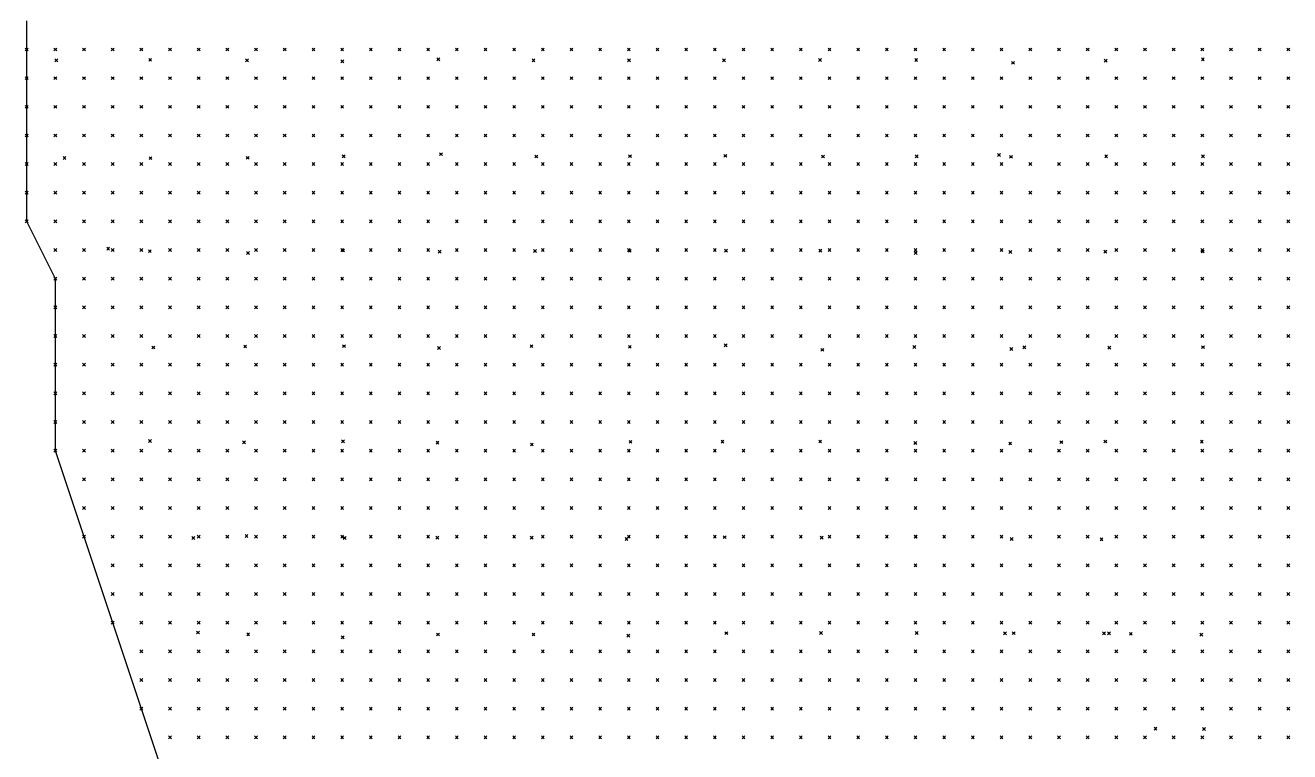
# Model space of a CAD drawing. Header units: metres. Extents: x 441556 to 446409, y 432338 to 461058.
# Drawn here: x 444179.4 to 444311.6, y 446327.9 to 446403.9 of the extents above; entities that cross this region are included whole.
import ezdxf

# ---------------------------------------------------------------- set-up
doc = ezdxf.new("R2010")
doc.units = ezdxf.units.M
doc.header["$MEASUREMENT"] = 0
doc.header["$PDMODE"] = 35
doc.header["$PDSIZE"] = 0.15
doc.layers.add('DTM-INT_YP', color=121, linetype='Continuous')
doc.layers.add('DTM-NOK-RevN_LIDAR_co_lidar', color=91, linetype='Continuous', lineweight=0)
doc.layers.add('DTM-NOK-RevN_RTK', color=32, linetype='Continuous', lineweight=0)

msp = doc.modelspace()

# ---------------------------------------------------------------- linework, layer by layer
at = {"layer": 'DTM-INT_YP'}
msp.add_polyline3d([(444194.52, 446323.39, 337.88), (444191.52, 446332.388, 337.896), (444188.521, 446341.386, 337.585), (444185.522, 446350.385, 337.403), (444182.522, 446359.383, 337.477), (444182.522, 446362.382, 337.441), (444182.522, 446365.381, 337.403), (444182.522, 446368.381, 337.423), (444182.522, 446371.38, 337.411), (444182.522, 446374.379, 337.378), (444182.522, 446377.379, 337.476), (444179.523, 446383.377, 337.724), (444179.523, 446386.377, 337.646), (444179.523, 446389.376, 337.732), (444179.523, 446392.375, 338.007), (444179.523, 446395.375, 338.45), (444179.523, 446398.374, 338.736), (444179.523, 446401.373, 339.142), (444179.523, 446404.373, 339.602)], dxfattribs=at)
at = {"layer": 'DTM-NOK-RevN_LIDAR_co_lidar'}
for p in [(444179.523, 446401.373, 339.142), (444182.522, 446401.373, 340.871), (444185.522, 446401.373, 341.87), (444188.521, 446401.373, 342.604), (444191.52, 446401.373, 343.171), (444194.52, 446401.373, 343.568), (444197.519, 446401.373, 343.882), (444200.518, 446401.373, 344.169), (444203.518, 446401.373, 344.48), (444206.517, 446401.373, 344.939), (444209.517, 446401.373, 345.577), (444212.516, 446401.373, 346.133), (444215.515, 446401.373, 346.525), (444218.515, 446401.373, 346.914), (444221.514, 446401.373, 347.175), (444224.513, 446401.373, 347.333), (444227.513, 446401.373, 347.486), (444230.512, 446401.373, 347.631), (444233.511, 446401.373, 347.899), (444236.511, 446401.373, 348.116), (444239.51, 446401.373, 348.473), (444242.509, 446401.373, 348.84), (444245.509, 446401.373, 348.963), (444248.508, 446401.373, 348.949), (444251.507, 446401.373, 349.05), (444254.507, 446401.373, 349.15), (444257.506, 446401.373, 349.216), (444260.505, 446401.373, 349.432), (444263.505, 446401.373, 349.9), (444266.504, 446401.373, 350.474), (444269.503, 446401.373, 350.901), (444272.503, 446401.373, 351.139), (444275.502, 446401.373, 351.301), (444278.501, 446401.373, 351.404), (444281.501, 446401.373, 351.424), (444284.5, 446401.373, 351.178), (444287.499, 446401.373, 351.275), (444290.499, 446401.373, 351.657), (444293.498, 446401.373, 352.034), (444296.497, 446401.373, 352.249), (444299.497, 446401.373, 352.635), (444302.496, 446401.373, 352.774), (444305.496, 446401.373, 352.865), (444308.495, 446401.373, 353.03), (444311.494, 446401.373, 353.414), (444179.523, 446398.374, 338.736), (444182.522, 446398.374, 340.682), (444185.522, 446398.374, 341.798), (444188.521, 446398.374, 342.564), (444191.52, 446398.374, 343.097), (444194.52, 446398.374, 343.441), (444197.519, 446398.374, 343.736), (444200.518, 446398.374, 344.028), (444203.518, 446398.374, 344.381), (444206.517, 446398.374, 344.88), (444209.517, 446398.374, 345.454), (444212.516, 446398.374, 345.905), (444215.515, 446398.374, 346.27), (444218.515, 446398.374, 346.588), (444221.514, 446398.374, 346.856), (444224.513, 446398.374, 346.947), (444227.513, 446398.374, 347.085), (444230.512, 446398.374, 347.298), (444233.511, 446398.374, 347.576), (444236.511, 446398.374, 347.842), (444239.51, 446398.374, 348.24), (444242.509, 446398.374, 348.503), (444245.509, 446398.374, 348.474), (444248.508, 446398.374, 348.402), (444251.507, 446398.374, 348.448), (444254.507, 446398.374, 348.484), (444257.506, 446398.374, 348.621), (444260.505, 446398.374, 349.088), (444263.505, 446398.374, 349.723), (444266.504, 446398.374, 350.201), (444269.503, 446398.374, 350.484), (444272.503, 446398.374, 350.659), (444275.502, 446398.374, 350.73), (444278.501, 446398.374, 350.77), (444281.501, 446398.374, 350.796), (444284.5, 446398.374, 350.694), (444287.499, 446398.374, 350.959), (444290.499, 446398.374, 351.376), (444293.498, 446398.374, 351.604), (444296.497, 446398.374, 351.732), (444299.497, 446398.374, 352.09), (444302.496, 446398.374, 352.337), (444305.496, 446398.374, 352.371), (444308.495, 446398.374, 352.53), (444311.494, 446398.374, 352.946), (444179.523, 446395.375, 338.45), (444182.522, 446395.375, 340.428), (444185.522, 446395.375, 341.692), (444188.521, 446395.375, 342.528), (444191.52, 446395.375, 343.05), (444194.52, 446395.375, 343.36), (444197.519, 446395.375, 343.613), (444200.518, 446395.375, 343.922), (444203.518, 446395.375, 344.347), (444206.517, 446395.375, 344.849), (444209.517, 446395.375, 345.312), (444212.516, 446395.375, 345.649), (444215.515, 446395.375, 345.979), (444218.515, 446395.375, 346.235), (444221.514, 446395.375, 346.523), (444224.513, 446395.375, 346.642), (444227.513, 446395.375, 346.815), (444230.512, 446395.375, 347.094), (444233.511, 446395.375, 347.344), (444236.511, 446395.375, 347.646), (444239.51, 446395.375, 347.954), (444242.509, 446395.375, 347.998), (444245.509, 446395.375, 347.886), (444248.508, 446395.375, 347.884), (444251.507, 446395.375, 347.927), (444254.507, 446395.375, 348.012), (444257.506, 446395.375, 348.348), (444260.505, 446395.375, 348.933), (444263.505, 446395.375, 349.472), (444266.504, 446395.375, 349.76), (444269.503, 446395.375, 349.954), (444272.503, 446395.375, 350.137), (444275.502, 446395.375, 350.175), (444278.501, 446395.375, 350.212), (444281.501, 446395.375, 350.252), (444284.5, 446395.375, 350.274), (444287.499, 446395.375, 350.62), (444290.499, 446395.375, 350.98), (444293.498, 446395.375, 351.15), (444296.497, 446395.375, 351.35), (444299.497, 446395.375, 351.862), (444302.496, 446395.375, 351.932), (444305.496, 446395.375, 351.916), (444308.495, 446395.375, 352.11), (444311.494, 446395.375, 352.507), (444179.523, 446392.375, 338.007), (444182.522, 446392.375, 339.959), (444185.522, 446392.375, 341.422), (444188.521, 446392.375, 342.374), (444191.52, 446392.375, 342.938), (444194.52, 446392.375, 343.222), (444197.519, 446392.375, 343.443), (444200.518, 446392.375, 343.787), (444203.518, 446392.375, 344.257), (444206.517, 446392.375, 344.723), (444209.517, 446392.375, 345.101), (444212.516, 446392.375, 345.377), (444215.515, 446392.375, 345.641), (444218.515, 446392.375, 345.895), (444221.514, 446392.375, 346.137), (444224.513, 446392.375, 346.34), (444227.513, 446392.375, 346.549), (444230.512, 446392.375, 346.898), (444233.511, 446392.375, 347.178), (444236.511, 446392.375, 347.464), (444239.51, 446392.375, 347.558), (444242.509, 446392.375, 347.46), (444245.509, 446392.375, 347.363), (444248.508, 446392.375, 347.433), (444251.507, 446392.375, 347.527), (444254.507, 446392.375, 347.707), (444257.506, 446392.375, 348.152), (444260.505, 446392.375, 348.665), (444263.505, 446392.375, 349.077), (444266.504, 446392.375, 349.337), (444269.503, 446392.375, 349.516), (444272.503, 446392.375, 349.678), (444275.502, 446392.375, 349.721), (444278.501, 446392.375, 349.764), (444281.501, 446392.375, 349.874), (444284.5, 446392.375, 349.963), (444287.499, 446392.375, 350.298), (444290.499, 446392.375, 350.571), (444293.498, 446392.375, 350.681), (444296.497, 446392.375, 350.917), (444299.497, 446392.375, 351.394), (444302.496, 446392.375, 351.435), (444305.496, 446392.375, 351.57), (444308.495, 446392.375, 351.859), (444311.494, 446392.375, 352.156), (444179.523, 446389.376, 337.732), (444182.522, 446389.376, 339.375), (444185.522, 446389.376, 340.952), (444188.521, 446389.376, 342.116), (444191.52, 446389.376, 342.733), (444194.52, 446389.376, 342.995), (444197.519, 446389.376, 343.24), (444200.518, 446389.376, 343.597), (444203.518, 446389.376, 344.014), (444206.517, 446389.376, 344.396), (444209.517, 446389.376, 344.722), (444212.516, 446389.376, 345.026), (444215.515, 446389.376, 345.268), (444218.515, 446389.376, 345.545), (444221.514, 446389.376, 345.77), (444224.513, 446389.376, 345.935), (444227.513, 446389.376, 346.191), (444230.512, 446389.376, 346.657), (444233.511, 446389.376, 346.986), (444236.511, 446389.376, 347.122), (444239.51, 446389.376, 347.095), (444242.509, 446389.376, 346.975), (444245.509, 446389.376, 346.954), (444248.508, 446389.376, 347.05), (444251.507, 446389.376, 347.217), (444254.507, 446389.376, 347.495), (444257.506, 446389.376, 347.907), (444260.505, 446389.376, 348.29), (444263.505, 446389.376, 348.661), (444266.504, 446389.376, 348.978), (444269.503, 446389.376, 349.133), (444272.503, 446389.376, 349.213), (444275.502, 446389.376, 349.297), (444278.501, 446389.376, 349.418), (444281.501, 446389.376, 349.579), (444284.5, 446389.376, 349.739), (444287.499, 446389.376, 350.033), (444290.499, 446389.376, 350.206), (444293.498, 446389.376, 350.274), (444296.497, 446389.376, 350.406), (444299.497, 446389.376, 350.613), (444302.496, 446389.376, 350.832), (444305.496, 446389.376, 351.248), (444308.495, 446389.376, 351.58), (444311.494, 446389.376, 351.792), (444179.523, 446386.377, 337.646), (444182.522, 446386.377, 338.832), (444185.522, 446386.377, 340.414), (444188.521, 446386.377, 341.713), (444191.52, 446386.377, 342.444), (444194.52, 446386.377, 342.806), (444197.519, 446386.377, 343.074), (444200.518, 446386.377, 343.373), (444203.518, 446386.377, 343.72), (444206.517, 446386.377, 344.038), (444209.517, 446386.377, 344.325), (444212.516, 446386.377, 344.672), (444215.515, 446386.377, 344.923), (444218.515, 446386.377, 345.174), (444221.514, 446386.377, 345.402), (444224.513, 446386.377, 345.554), (444227.513, 446386.377, 345.895), (444230.512, 446386.377, 346.398), (444233.511, 446386.377, 346.675), (444236.511, 446386.377, 346.667), (444239.51, 446386.377, 346.648), (444242.509, 446386.377, 346.593), (444245.509, 446386.377, 346.639), (444248.508, 446386.377, 346.712), (444251.507, 446386.377, 346.903), (444254.507, 446386.377, 347.246), (444257.506, 446386.377, 347.57), (444260.505, 446386.377, 347.849), (444263.505, 446386.377, 348.199), (444266.504, 446386.377, 348.502), (444269.503, 446386.377, 348.639), (444272.503, 446386.377, 348.737), (444275.502, 446386.377, 348.87), (444278.501, 446386.377, 349.048), (444281.501, 446386.377, 349.276), (444284.5, 446386.377, 349.506), (444287.499, 446386.377, 349.76), (444290.499, 446386.377, 349.877), (444293.498, 446386.377, 349.804), (444296.497, 446386.377, 349.944), (444299.497, 446386.377, 350.148), (444302.496, 446386.377, 350.345), (444305.496, 446386.377, 350.847), (444308.495, 446386.377, 351.271), (444311.494, 446386.377, 351.423), (444179.523, 446383.377, 337.724), (444182.522, 446383.377, 338.357), (444185.522, 446383.377, 339.795), (444188.521, 446383.377, 341.104), (444191.52, 446383.377, 342.06), (444194.52, 446383.377, 342.634), (444197.519, 446383.377, 342.933), (444200.518, 446383.377, 343.186), (444203.518, 446383.377, 343.481), (444206.517, 446383.377, 343.789), (444209.517, 446383.377, 344.08), (444212.516, 446383.377, 344.362), (444215.515, 446383.377, 344.592), (444218.515, 446383.377, 344.842), (444221.514, 446383.377, 345.09), (444224.513, 446383.377, 345.339), (444227.513, 446383.377, 345.733), (444230.512, 446383.377, 346.129), (444233.511, 446383.377, 346.278), (444236.511, 446383.377, 346.269), (444239.51, 446383.377, 346.242), (444242.509, 446383.377, 346.285), (444245.509, 446383.377, 346.335), (444248.508, 446383.377, 346.382), (444251.507, 446383.377, 346.575), (444254.507, 446383.377, 346.865), (444257.506, 446383.377, 347.112), (444260.505, 446383.377, 347.417), (444263.505, 446383.377, 347.758), (444266.504, 446383.377, 347.982), (444269.503, 446383.377, 348.146), (444272.503, 446383.377, 348.338), (444275.502, 446383.377, 348.479), (444278.501, 446383.377, 348.627), (444281.501, 446383.377, 348.897), (444284.5, 446383.377, 349.192), (444287.499, 446383.377, 349.42), (444290.499, 446383.377, 349.459), (444293.498, 446383.377, 349.338), (444296.497, 446383.377, 349.504), (444299.497, 446383.377, 349.742), (444302.496, 446383.377, 349.947), (444305.496, 446383.377, 350.481), (444308.495, 446383.377, 351.14), (444311.494, 446383.377, 351.194), (444182.522, 446380.378, 338.025), (444185.522, 446380.378, 339.191), (444188.521, 446380.378, 340.577), (444191.52, 446380.378, 341.601), (444194.52, 446380.378, 342.319), (444197.519, 446380.378, 342.78), (444200.518, 446380.378, 343.07), (444203.518, 446380.378, 343.353), (444206.517, 446380.378, 343.646), (444209.517, 446380.378, 343.901), (444212.516, 446380.378, 344.101), (444215.515, 446380.378, 344.352), (444218.515, 446380.378, 344.597), (444221.514, 446380.378, 344.891), (444224.513, 446380.378, 345.171), (444227.513, 446380.378, 345.499), (444230.512, 446380.378, 345.715), (444233.511, 446380.378, 345.833), (444236.511, 446380.378, 345.91), (444239.51, 446380.378, 345.889), (444242.509, 446380.378, 345.989), (444245.509, 446380.378, 346.039), (444248.508, 446380.378, 346.098), (444251.507, 446380.378, 346.249), (444254.507, 446380.378, 346.419), (444257.506, 446380.378, 346.656), (444260.505, 446380.378, 347.049), (444263.505, 446380.378, 347.416), (444266.504, 446380.378, 347.622), (444269.503, 446380.378, 347.782), (444272.503, 446380.378, 347.942), (444275.502, 446380.378, 348.07), (444278.501, 446380.378, 348.282), (444281.501, 446380.378, 348.6), (444284.5, 446380.378, 348.885), (444287.499, 446380.378, 349.042), (444290.499, 446380.378, 349.026), (444293.498, 446380.378, 348.944), (444296.497, 446380.378, 349.158), (444299.497, 446380.378, 349.312), (444302.496, 446380.378, 349.514), (444305.496, 446380.378, 350.192), (444308.495, 446380.378, 351.065), (444311.494, 446380.378, 351.233), (444182.522, 446377.379, 337.476), (444185.522, 446377.379, 338.441), (444188.521, 446377.379, 340.026), (444191.52, 446377.379, 341.102), (444194.52, 446377.379, 341.931), (444197.519, 446377.379, 342.57), (444200.518, 446377.379, 342.921), (444203.518, 446377.379, 343.199), (444206.517, 446377.379, 343.447), (444209.517, 446377.379, 343.695), (444212.516, 446377.379, 343.924), (444215.515, 446377.379, 344.199), (444218.515, 446377.379, 344.493), (444221.514, 446377.379, 344.743), (444224.513, 446377.379, 344.927), (444227.513, 446377.379, 345.224), (444230.512, 446377.379, 345.248), (444233.511, 446377.379, 345.337), (444236.511, 446377.379, 345.483), (444239.51, 446377.379, 345.574), (444242.509, 446377.379, 345.723), (444245.509, 446377.379, 345.813), (444248.508, 446377.379, 345.82), (444251.507, 446377.379, 345.894), (444254.507, 446377.379, 346.003), (444257.506, 446377.379, 346.273), (444260.505, 446377.379, 346.679), (444263.505, 446377.379, 347.028), (444266.504, 446377.379, 347.239), (444269.503, 446377.379, 347.405), (444272.503, 446377.379, 347.579), (444275.502, 446377.379, 347.739), (444278.501, 446377.379, 347.948), (444281.501, 446377.379, 348.226), (444284.5, 446377.379, 348.583), (444287.499, 446377.379, 348.617), (444290.499, 446377.379, 348.463), (444293.498, 446377.379, 348.423), (444296.497, 446377.379, 348.743), (444299.497, 446377.379, 348.9), (444302.496, 446377.379, 349.19), (444305.496, 446377.379, 349.662), (444308.495, 446377.379, 350.409), (444311.494, 446377.379, 351.047), (444182.522, 446374.379, 337.378), (444185.522, 446374.379, 337.869), (444188.521, 446374.379, 339.415), (444191.52, 446374.379, 340.769), (444194.52, 446374.379, 341.649), (444197.519, 446374.379, 342.355), (444200.518, 446374.379, 342.807), (444203.518, 446374.379, 343.048), (444206.517, 446374.379, 343.232), (444209.517, 446374.379, 343.404), (444212.516, 446374.379, 343.659), (444215.515, 446374.379, 344.057), (444218.515, 446374.379, 344.383), (444221.514, 446374.379, 344.511), (444224.513, 446374.379, 344.638), (444227.513, 446374.379, 344.854), (444230.512, 446374.379, 344.755), (444233.511, 446374.379, 344.853), (444236.511, 446374.379, 345.003), (444239.51, 446374.379, 345.267), (444242.509, 446374.379, 345.437), (444245.509, 446374.379, 345.559), (444248.508, 446374.379, 345.575), (444251.507, 446374.379, 345.564), (444254.507, 446374.379, 345.689), (444257.506, 446374.379, 346.007), (444260.505, 446374.379, 346.363), (444263.505, 446374.379, 346.672), (444266.504, 446374.379, 346.927), (444269.503, 446374.379, 347.126), (444272.503, 446374.379, 347.294), (444275.502, 446374.379, 347.444), (444278.501, 446374.379, 347.542), (444281.501, 446374.379, 347.618), (444284.5, 446374.379, 347.959), (444287.499, 446374.379, 348.116), (444290.499, 446374.379, 347.939), (444293.498, 446374.379, 347.837), (444296.497, 446374.379, 348.207), (444299.497, 446374.379, 348.58), (444302.496, 446374.379, 348.871), (444305.496, 446374.379, 349.133), (444308.495, 446374.379, 349.636), (444311.494, 446374.379, 350.585), (444182.522, 446371.38, 337.411), (444185.522, 446371.38, 337.901), (444188.521, 446371.38, 339.218), (444191.52, 446371.38, 340.438), (444194.52, 446371.38, 341.377), (444197.519, 446371.38, 342.128), (444200.518, 446371.38, 342.537), (444203.518, 446371.38, 342.761), (444206.517, 446371.38, 342.966), (444209.517, 446371.38, 343.137), (444212.516, 446371.38, 343.446), (444215.515, 446371.38, 343.85), (444218.515, 446371.38, 344.09), (444221.514, 446371.38, 344.188), (444224.513, 446371.38, 344.384), (444227.513, 446371.38, 344.409), (444230.512, 446371.38, 344.288), (444233.511, 446371.38, 344.464), (444236.511, 446371.38, 344.703), (444239.51, 446371.38, 344.919), (444242.509, 446371.38, 345.092), (444245.509, 446371.38, 345.239), (444248.508, 446371.38, 345.328), (444251.507, 446371.38, 345.402), (444254.507, 446371.38, 345.534), (444257.506, 446371.38, 345.78), (444260.505, 446371.38, 346.08), (444263.505, 446371.38, 346.405), (444266.504, 446371.38, 346.667), (444269.503, 446371.38, 346.806), (444272.503, 446371.38, 346.935), (444275.502, 446371.38, 347.086), (444278.501, 446371.38, 347.181), (444281.501, 446371.38, 347.309), (444284.5, 446371.38, 347.532), (444287.499, 446371.38, 347.681), (444290.499, 446371.38, 347.594), (444293.498, 446371.38, 347.551), (444296.497, 446371.38, 347.707), (444299.497, 446371.38, 347.977), (444302.496, 446371.38, 348.409), (444305.496, 446371.38, 348.672), (444308.495, 446371.38, 349.161), (444311.494, 446371.38, 350.126), (444182.522, 446368.381, 337.423), (444185.522, 446368.381, 338.117), (444188.521, 446368.381, 339.1), (444191.52, 446368.381, 340.163), (444194.52, 446368.381, 341.056), (444197.519, 446368.381, 341.775), (444200.518, 446368.381, 342.208), (444203.518, 446368.381, 342.347), (444206.517, 446368.381, 342.537), (444209.517, 446368.381, 342.876), (444212.516, 446368.381, 343.231), (444215.515, 446368.381, 343.546), (444218.515, 446368.381, 343.715), (444221.514, 446368.381, 343.918), (444224.513, 446368.381, 343.985), (444227.513, 446368.381, 343.904), (444230.512, 446368.381, 343.944), (444233.511, 446368.381, 344.249), (444236.511, 446368.381, 344.475), (444239.51, 446368.381, 344.616), (444242.509, 446368.381, 344.775), (444245.509, 446368.381, 344.921), (444248.508, 446368.381, 345.069), (444251.507, 446368.381, 345.213), (444254.507, 446368.381, 345.364), (444257.506, 446368.381, 345.576), (444260.505, 446368.381, 345.884), (444263.505, 446368.381, 346.168), (444266.504, 446368.381, 346.336), (444269.503, 446368.381, 346.474), (444272.503, 446368.381, 346.609), (444275.502, 446368.381, 346.711), (444278.501, 446368.381, 346.874), (444281.501, 446368.381, 347.064), (444284.5, 446368.381, 347.21), (444287.499, 446368.381, 347.243), (444290.499, 446368.381, 347.288), (444293.498, 446368.381, 347.363), (444296.497, 446368.381, 347.375), (444299.497, 446368.381, 347.578), (444302.496, 446368.381, 347.744), (444305.496, 446368.381, 348.012), (444308.495, 446368.381, 348.331), (444311.494, 446368.381, 349.032), (444182.522, 446365.381, 337.403), (444185.522, 446365.381, 338.372), (444188.521, 446365.381, 339.163), (444191.52, 446365.381, 339.959), (444194.52, 446365.381, 340.796), (444197.519, 446365.381, 341.412), (444200.518, 446365.381, 341.817), (444203.518, 446365.381, 342.033), (444206.517, 446365.381, 342.215), (444209.517, 446365.381, 342.573), (444212.516, 446365.381, 342.92), (444215.515, 446365.381, 343.153), (444218.515, 446365.381, 343.348), (444221.514, 446365.381, 343.406), (444224.513, 446365.381, 343.504), (444227.513, 446365.381, 343.614), (444230.512, 446365.381, 343.745), (444233.511, 446365.381, 343.911), (444236.511, 446365.381, 344.175), (444239.51, 446365.381, 344.366), (444242.509, 446365.381, 344.593), (444245.509, 446365.381, 344.736), (444248.508, 446365.381, 344.819), (444251.507, 446365.381, 344.889), (444254.507, 446365.381, 345.04), (444257.506, 446365.381, 345.284), (444260.505, 446365.381, 345.57), (444263.505, 446365.381, 345.843), (444266.504, 446365.381, 346.038), (444269.503, 446365.381, 346.156), (444272.503, 446365.381, 346.259), (444275.502, 446365.381, 346.35), (444278.501, 446365.381, 346.468), (444281.501, 446365.381, 346.713), (444284.5, 446365.381, 346.952), (444287.499, 446365.381, 347.133), (444290.499, 446365.381, 347.156), (444293.498, 446365.381, 347.224), (444296.497, 446365.381, 347.316), (444299.497, 446365.381, 347.41), (444302.496, 446365.381, 347.565), (444305.496, 446365.381, 347.783), (444308.495, 446365.381, 348.057), (444311.494, 446365.381, 348.478), (444182.522, 446362.382, 337.441), (444185.522, 446362.382, 338.355), (444188.521, 446362.382, 339.222), (444191.52, 446362.382, 339.991), (444194.52, 446362.382, 340.755), (444197.519, 446362.382, 341.309), (444200.518, 446362.382, 341.672), (444203.518, 446362.382, 341.877), (444206.517, 446362.382, 341.914), (444209.517, 446362.382, 342.106), (444212.516, 446362.382, 342.558), (444215.515, 446362.382, 342.821), (444218.515, 446362.382, 343.007), (444221.514, 446362.382, 343.109), (444224.513, 446362.382, 343.245), (444227.513, 446362.382, 343.448), (444230.512, 446362.382, 343.541), (444233.511, 446362.382, 343.69), (444236.511, 446362.382, 343.916), (444239.51, 446362.382, 344.107), (444242.509, 446362.382, 344.332), (444245.509, 446362.382, 344.444), (444248.508, 446362.382, 344.485), (444251.507, 446362.382, 344.561), (444254.507, 446362.382, 344.789), (444257.506, 446362.382, 345.087), (444260.505, 446362.382, 345.346), (444263.505, 446362.382, 345.593), (444266.504, 446362.382, 345.792), (444269.503, 446362.382, 345.873), (444272.503, 446362.382, 345.915), (444275.502, 446362.382, 346.006), (444278.501, 446362.382, 346.121), (444281.501, 446362.382, 346.255), (444284.5, 446362.382, 346.546), (444287.499, 446362.382, 346.93), (444290.499, 446362.382, 347.104), (444293.498, 446362.382, 347.176), (444296.497, 446362.382, 347.309), (444299.497, 446362.382, 347.445), (444302.496, 446362.382, 347.58), (444305.496, 446362.382, 347.75), (444308.495, 446362.382, 347.984), (444311.494, 446362.382, 348.296), (444182.522, 446359.383, 337.477), (444185.522, 446359.383, 338.225), (444188.521, 446359.383, 338.888), (444191.52, 446359.383, 339.534), (444194.52, 446359.383, 340.543), (444197.519, 446359.383, 341.372), (444200.518, 446359.383, 341.764), (444203.518, 446359.383, 341.956), (444206.517, 446359.383, 341.966), (444209.517, 446359.383, 341.998), (444212.516, 446359.383, 342.233), (444215.515, 446359.383, 342.551), (444218.515, 446359.383, 342.775), (444221.514, 446359.383, 342.853), (444224.513, 446359.383, 343.001), (444227.513, 446359.383, 343.221), (444230.512, 446359.383, 343.386), (444233.511, 446359.383, 343.529), (444236.511, 446359.383, 343.632), (444239.51, 446359.383, 343.836), (444242.509, 446359.383, 344.025), (444245.509, 446359.383, 344.122), (444248.508, 446359.383, 344.186), (444251.507, 446359.383, 344.336), (444254.507, 446359.383, 344.566), (444257.506, 446359.383, 344.846), (444260.505, 446359.383, 345.131), (444263.505, 446359.383, 345.374), (444266.504, 446359.383, 345.526), (444269.503, 446359.383, 345.587), (444272.503, 446359.383, 345.617), (444275.502, 446359.383, 345.672), (444278.501, 446359.383, 345.75), (444281.501, 446359.383, 345.836), (444284.5, 446359.383, 346.046), (444287.499, 446359.383, 346.544), (444290.499, 446359.383, 346.993), (444293.498, 446359.383, 347.06), (444296.497, 446359.383, 347.211), (444299.497, 446359.383, 347.395), (444302.496, 446359.383, 347.592), (444305.496, 446359.383, 347.802), (444308.495, 446359.383, 347.999), (444311.494, 446359.383, 348.232), (444185.522, 446356.383, 337.813), (444188.521, 446356.383, 338.302), (444191.52, 446356.383, 339.134), (444194.52, 446356.383, 340.491), (444197.519, 446356.383, 341.446), (444200.518, 446356.383, 341.79), (444203.518, 446356.383, 342.006), (444206.517, 446356.383, 342.091), (444209.517, 446356.383, 342.083), (444212.516, 446356.383, 342.094), (444215.515, 446356.383, 342.212), (444218.515, 446356.383, 342.392), (444221.514, 446356.383, 342.499), (444224.513, 446356.383, 342.715), (444227.513, 446356.383, 342.991), (444230.512, 446356.383, 343.186), (444233.511, 446356.383, 343.298), (444236.511, 446356.383, 343.41), (444239.51, 446356.383, 343.606), (444242.509, 446356.383, 343.79), (444245.509, 446356.383, 343.914), (444248.508, 446356.383, 343.992), (444251.507, 446356.383, 344.159), (444254.507, 446356.383, 344.389), (444257.506, 446356.383, 344.667), (444260.505, 446356.383, 344.926), (444263.505, 446356.383, 345.086), (444266.504, 446356.383, 345.172), (444269.503, 446356.383, 345.188), (444272.503, 446356.383, 345.216), (444275.502, 446356.383, 345.397), (444278.501, 446356.383, 345.558), (444281.501, 446356.383, 345.638), (444284.5, 446356.383, 345.767), (444287.499, 446356.383, 346.054), (444290.499, 446356.383, 346.756), (444293.498, 446356.383, 347.002), (444296.497, 446356.383, 347.143), (444299.497, 446356.383, 347.337), (444302.496, 446356.383, 347.554), (444305.496, 446356.383, 347.775), (444308.495, 446356.383, 347.991), (444311.494, 446356.383, 348.227), (444185.522, 446353.384, 337.54), (444188.521, 446353.384, 337.959), (444191.52, 446353.384, 338.799), (444194.52, 446353.384, 340.392), (444197.519, 446353.384, 341.5), (444200.518, 446353.384, 341.823), (444203.518, 446353.384, 342.08), (444206.517, 446353.384, 342.224), (444209.517, 446353.384, 342.257), (444212.516, 446353.384, 342.213), (444215.515, 446353.384, 342.212), (444218.515, 446353.384, 342.249), (444221.514, 446353.384, 342.259), (444224.513, 446353.384, 342.387), (444227.513, 446353.384, 342.681), (444230.512, 446353.384, 342.973), (444233.511, 446353.384, 343.107), (444236.511, 446353.384, 343.219), (444239.51, 446353.384, 343.385), (444242.509, 446353.384, 343.619), (444245.509, 446353.384, 343.731), (444248.508, 446353.384, 343.856), (444251.507, 446353.384, 344.023), (444254.507, 446353.384, 344.206), (444257.506, 446353.384, 344.45), (444260.505, 446353.384, 344.663), (444263.505, 446353.384, 344.754), (444266.504, 446353.384, 344.793), (444269.503, 446353.384, 344.818), (444272.503, 446353.384, 344.911), (444275.502, 446353.384, 345.142), (444278.501, 446353.384, 345.309), (444281.501, 446353.384, 345.445), (444284.5, 446353.384, 345.576), (444287.499, 446353.384, 345.758), (444290.499, 446353.384, 346.387), (444293.498, 446353.384, 346.89), (444296.497, 446353.384, 347.041), (444299.497, 446353.384, 347.257), (444302.496, 446353.384, 347.481), (444305.496, 446353.384, 347.726), (444308.495, 446353.384, 347.959), (444311.494, 446353.384, 348.24), (444185.522, 446350.385, 337.403), (444188.521, 446350.385, 337.566), (444191.52, 446350.385, 338.422), (444194.52, 446350.385, 339.882), (444197.519, 446350.385, 341.154), (444200.518, 446350.385, 341.834), (444203.518, 446350.385, 342.152), (444206.517, 446350.385, 342.311), (444209.517, 446350.385, 342.353), (444212.516, 446350.385, 342.345), (444215.515, 446350.385, 342.331), (444218.515, 446350.385, 342.337), (444221.514, 446350.385, 342.273), (444224.513, 446350.385, 342.277), (444227.513, 446350.385, 342.45), (444230.512, 446350.385, 342.697), (444233.511, 446350.385, 342.919), (444236.511, 446350.385, 343.092), (444239.51, 446350.385, 343.293), (444242.509, 446350.385, 343.473), (444245.509, 446350.385, 343.547), (444248.508, 446350.385, 343.653), (444251.507, 446350.385, 343.807), (444254.507, 446350.385, 343.993), (444257.506, 446350.385, 344.203), (444260.505, 446350.385, 344.374), (444263.505, 446350.385, 344.475), (444266.504, 446350.385, 344.57), (444269.503, 446350.385, 344.651), (444272.503, 446350.385, 344.74), (444275.502, 446350.385, 344.928), (444278.501, 446350.385, 345.093), (444281.501, 446350.385, 345.245), (444284.5, 446350.385, 345.403), (444287.499, 446350.385, 345.559), (444290.499, 446350.385, 345.965), (444293.498, 446350.385, 346.751), (444296.497, 446350.385, 346.964), (444299.497, 446350.385, 347.176), (444302.496, 446350.385, 347.44), (444305.496, 446350.385, 347.734), (444308.495, 446350.385, 348.013), (444311.494, 446350.385, 348.289), (444188.521, 446347.385, 337.359), (444191.52, 446347.385, 338.172), (444194.52, 446347.385, 339.634), (444197.519, 446347.385, 341.022), (444200.518, 446347.385, 341.839), (444203.518, 446347.385, 342.172), (444206.517, 446347.385, 342.377), (444209.517, 446347.385, 342.449), (444212.516, 446347.385, 342.445), (444215.515, 446347.385, 342.448), (444218.515, 446347.385, 342.429), (444221.514, 446347.385, 342.405), (444224.513, 446347.385, 342.361), (444227.513, 446347.385, 342.33), (444230.512, 446347.385, 342.461), (444233.511, 446347.385, 342.694), (444236.511, 446347.385, 342.976), (444239.51, 446347.385, 343.197), (444242.509, 446347.385, 343.298), (444245.509, 446347.385, 343.361), (444248.508, 446347.385, 343.459), (444251.507, 446347.385, 343.608), (444254.507, 446347.385, 343.803), (444257.506, 446347.385, 344.003), (444260.505, 446347.385, 344.133), (444263.505, 446347.385, 344.239), (444266.504, 446347.385, 344.38), (444269.503, 446347.385, 344.514), (444272.503, 446347.385, 344.634), (444275.502, 446347.385, 344.785), (444278.501, 446347.385, 344.941), (444281.501, 446347.385, 345.096), (444284.5, 446347.385, 345.255), (444287.499, 446347.385, 345.407), (444290.499, 446347.385, 345.652), (444293.498, 446347.385, 346.489), (444296.497, 446347.385, 346.95), (444299.497, 446347.385, 347.126), (444302.496, 446347.385, 347.422), (444305.496, 446347.385, 347.73), (444308.495, 446347.385, 348.033), (444311.494, 446347.385, 348.325), (444188.521, 446344.386, 337.431), (444191.52, 446344.386, 338.176), (444194.52, 446344.386, 339.409), (444197.519, 446344.386, 340.771), (444200.518, 446344.386, 341.761), (444203.518, 446344.386, 342.173), (444206.517, 446344.386, 342.408), (444209.517, 446344.386, 342.53), (444212.516, 446344.386, 342.536), (444215.515, 446344.386, 342.542), (444218.515, 446344.386, 342.517), (444221.514, 446344.386, 342.521), (444224.513, 446344.386, 342.469), (444227.513, 446344.386, 342.417), (444230.512, 446344.386, 342.392), (444233.511, 446344.386, 342.497), (444236.511, 446344.386, 342.812), (444239.51, 446344.386, 343.027), (444242.509, 446344.386, 343.146), (444245.509, 446344.386, 343.24), (444248.508, 446344.386, 343.319), (444251.507, 446344.386, 343.438), (444254.507, 446344.386, 343.61), (444257.506, 446344.386, 343.804), (444260.505, 446344.386, 343.961), (444263.505, 446344.386, 344.108), (444266.504, 446344.386, 344.257), (444269.503, 446344.386, 344.399), (444272.503, 446344.386, 344.538), (444275.502, 446344.386, 344.67), (444278.501, 446344.386, 344.823), (444281.501, 446344.386, 344.951), (444284.5, 446344.386, 345.107), (444287.499, 446344.386, 345.296), (444290.499, 446344.386, 345.497), (444293.498, 446344.386, 346.124), (444296.497, 446344.386, 346.865), (444299.497, 446344.386, 347.076), (444302.496, 446344.386, 347.355), (444305.496, 446344.386, 347.676), (444308.495, 446344.386, 348.016), (444311.494, 446344.386, 348.332), (444188.521, 446341.386, 337.585), (444191.52, 446341.386, 338.148), (444194.52, 446341.386, 339.25), (444197.519, 446341.386, 340.657), (444200.518, 446341.386, 341.754), (444203.518, 446341.386, 342.232), (444206.517, 446341.386, 342.451), (444209.517, 446341.386, 342.574), (444212.516, 446341.386, 342.598), (444215.515, 446341.386, 342.593), (444218.515, 446341.386, 342.565), (444221.514, 446341.386, 342.559), (444224.513, 446341.386, 342.529), (444227.513, 446341.386, 342.497), (444230.512, 446341.386, 342.466), (444233.511, 446341.386, 342.461), (444236.511, 446341.386, 342.567), (444239.51, 446341.386, 342.855), (444242.509, 446341.386, 343.027), (444245.509, 446341.386, 343.163), (444248.508, 446341.386, 343.255), (444251.507, 446341.386, 343.342), (444254.507, 446341.386, 343.509), (444257.506, 446341.386, 343.697), (444260.505, 446341.386, 343.869), (444263.505, 446341.386, 344.027), (444266.504, 446341.386, 344.162), (444269.503, 446341.386, 344.291), (444272.503, 446341.386, 344.434), (444275.502, 446341.386, 344.574), (444278.501, 446341.386, 344.713), (444281.501, 446341.386, 344.84), (444284.5, 446341.386, 344.991), (444287.499, 446341.386, 345.211), (444290.499, 446341.386, 345.413), (444293.498, 446341.386, 345.785), (444296.497, 446341.386, 346.767), (444299.497, 446341.386, 347.041), (444302.496, 446341.386, 347.29), (444305.496, 446341.386, 347.625), (444308.495, 446341.386, 347.98), (444311.494, 446341.386, 348.297), (444191.52, 446338.387, 337.882), (444194.52, 446338.387, 338.829), (444197.519, 446338.387, 340.381), (444200.518, 446338.387, 341.698), (444203.518, 446338.387, 342.293), (444206.517, 446338.387, 342.493), (444209.517, 446338.387, 342.602), (444212.516, 446338.387, 342.627), (444215.515, 446338.387, 342.603), (444218.515, 446338.387, 342.596), (444221.514, 446338.387, 342.595), (444224.513, 446338.387, 342.578), (444227.513, 446338.387, 342.546), (444230.512, 446338.387, 342.54), (444233.511, 446338.387, 342.51), (444236.511, 446338.387, 342.458), (444239.51, 446338.387, 342.657), (444242.509, 446338.387, 342.937), (444245.509, 446338.387, 343.118), (444248.508, 446338.387, 343.252), (444251.507, 446338.387, 343.365), (444254.507, 446338.387, 343.494), (444257.506, 446338.387, 343.621), (444260.505, 446338.387, 343.756), (444263.505, 446338.387, 343.912), (444266.504, 446338.387, 344.053), (444269.503, 446338.387, 344.184), (444272.503, 446338.387, 344.328), (444275.502, 446338.387, 344.467), (444278.501, 446338.387, 344.612), (444281.501, 446338.387, 344.76), (444284.5, 446338.387, 344.927), (444287.499, 446338.387, 345.156), (444290.499, 446338.387, 345.361), (444293.498, 446338.387, 345.545), (444296.497, 446338.387, 346.584), (444299.497, 446338.387, 347.005), (444302.496, 446338.387, 347.249), (444305.496, 446338.387, 347.582), (444308.495, 446338.387, 347.914), (444311.494, 446338.387, 348.203), (444191.52, 446335.388, 337.77), (444194.52, 446335.388, 338.509), (444197.519, 446335.388, 340.086), (444200.518, 446335.388, 341.527), (444203.518, 446335.388, 342.218), (444206.517, 446335.388, 342.502), (444209.517, 446335.388, 342.62), (444212.516, 446335.388, 342.629), (444215.515, 446335.388, 342.613), (444218.515, 446335.388, 342.621), (444221.514, 446335.388, 342.614), (444224.513, 446335.388, 342.604), (444227.513, 446335.388, 342.573), (444230.512, 446335.388, 342.579), (444233.511, 446335.388, 342.58), (444236.511, 446335.388, 342.526), (444239.51, 446335.388, 342.613), (444242.509, 446335.388, 342.92), (444245.509, 446335.388, 343.119), (444248.508, 446335.388, 343.244), (444251.507, 446335.388, 343.372), (444254.507, 446335.388, 343.46), (444257.506, 446335.388, 343.553), (444260.505, 446335.388, 343.664), (444263.505, 446335.388, 343.805), (444266.504, 446335.388, 343.964), (444269.503, 446335.388, 344.108), (444272.503, 446335.388, 344.242), (444275.502, 446335.388, 344.386), (444278.501, 446335.388, 344.541), (444281.501, 446335.388, 344.707), (444284.5, 446335.388, 344.892), (444287.499, 446335.388, 345.108), (444290.499, 446335.388, 345.304), (444293.498, 446335.388, 345.443), (444296.497, 446335.388, 346.298), (444299.497, 446335.388, 346.914), (444302.496, 446335.388, 347.191), (444305.496, 446335.388, 347.515), (444308.495, 446335.388, 347.865), (444311.494, 446335.388, 348.144), (444191.52, 446332.388, 337.896), (444194.52, 446332.388, 338.469), (444197.519, 446332.388, 339.817), (444200.518, 446332.388, 341.28), (444203.518, 446332.388, 342.117), (444206.517, 446332.388, 342.489), (444209.517, 446332.388, 342.609), (444212.516, 446332.388, 342.629), (444215.515, 446332.388, 342.627), (444218.515, 446332.388, 342.607), (444221.514, 446332.388, 342.597), (444224.513, 446332.388, 342.608), (444227.513, 446332.388, 342.601), (444230.512, 446332.388, 342.626), (444233.511, 446332.388, 342.632), (444236.511, 446332.388, 342.633), (444239.51, 446332.388, 342.689), (444242.509, 446332.388, 342.898), (444245.509, 446332.388, 343.077), (444248.508, 446332.388, 343.205), (444251.507, 446332.388, 343.318), (444254.507, 446332.388, 343.393), (444257.506, 446332.388, 343.485), (444260.505, 446332.388, 343.607), (444263.505, 446332.388, 343.747), (444266.504, 446332.388, 343.903), (444269.503, 446332.388, 344.047), (444272.503, 446332.388, 344.173), (444275.502, 446332.388, 344.313), (444278.501, 446332.388, 344.468), (444281.501, 446332.388, 344.656), (444284.5, 446332.388, 344.85), (444287.499, 446332.388, 345.057), (444290.499, 446332.388, 345.261), (444293.498, 446332.388, 345.443), (444296.497, 446332.388, 345.997), (444299.497, 446332.388, 346.812), (444302.496, 446332.388, 347.154), (444305.496, 446332.388, 347.483), (444308.495, 446332.388, 347.855), (444311.494, 446332.388, 348.219), (444194.52, 446329.389, 338.257), (444197.519, 446329.389, 339.343), (444200.518, 446329.389, 340.889), (444203.518, 446329.389, 342.043), (444206.517, 446329.389, 342.458), (444209.517, 446329.389, 342.578), (444212.516, 446329.389, 342.625), (444215.515, 446329.389, 342.635), (444218.515, 446329.389, 342.619), (444221.514, 446329.389, 342.614), (444224.513, 446329.389, 342.616), (444227.513, 446329.389, 342.633), (444230.512, 446329.389, 342.659), (444233.511, 446329.389, 342.656), (444236.511, 446329.389, 342.698), (444239.51, 446329.389, 342.748), (444242.509, 446329.389, 342.863), (444245.509, 446329.389, 343), (444248.508, 446329.389, 343.14), (444251.507, 446329.389, 343.253), (444254.507, 446329.389, 343.344), (444257.506, 446329.389, 343.436), (444260.505, 446329.389, 343.557), (444263.505, 446329.389, 343.698), (444266.504, 446329.389, 343.844), (444269.503, 446329.389, 343.983), (444272.503, 446329.389, 344.101), (444275.502, 446329.389, 344.228), (444278.501, 446329.389, 344.405), (444281.501, 446329.389, 344.609), (444284.5, 446329.389, 344.831), (444287.499, 446329.389, 345.064), (444290.499, 446329.389, 345.305), (444293.498, 446329.389, 345.55), (444296.497, 446329.389, 345.921), (444299.497, 446329.389, 346.703), (444302.496, 446329.389, 347.12), (444305.496, 446329.389, 347.459), (444308.495, 446329.389, 347.827), (444311.494, 446329.389, 348.279)]:
    msp.add_point(p, dxfattribs=at)
at = {"layer": 'DTM-NOK-RevN_RTK'}
for p in [(444182.617, 446400.224, 341.133), (444192.43, 446400.284, 343.318), (444202.57, 446400.227, 344.325), (444212.538, 446400.121, 346.134), (444222.584, 446400.337, 347.129), (444232.538, 446400.224, 347.644), (444242.523, 446400.24, 348.83), (444252.455, 446400.229, 348.861), (444262.518, 446400.274, 349.566), (444272.57, 446400.265, 351.085), (444282.704, 446399.974, 351.48), (444292.397, 446400.193, 351.969), (444302.562, 446400.334, 352.728), (444183.48, 446390.024, 340.412), (444192.47, 446390.003, 343.007), (444202.64, 446390.034, 344.099), (444212.677, 446390.188, 345.212), (444222.852, 446390.409, 346.012), (444232.828, 446390.166, 347.107), (444242.633, 446390.205, 347.179), (444252.612, 446390.244, 347.468), (444262.812, 446390.167, 348.837), (444272.628, 446390.181, 349.52), (444281.233, 446390.338, 349.702), (444282.485, 446390.137, 349.747), (444292.442, 446390.194, 350.549), (444302.566, 446390.194, 351.117), (444188.048, 446380.528, 340.384), (444192.401, 446380.272, 341.828), (444212.625, 446380.341, 344.156), (444222.715, 446380.203, 345.133), (444232.692, 446380.278, 345.955), (444242.617, 446380.306, 346.105), (444252.679, 446380.311, 346.46), (444262.541, 446380.321, 347.365), (444282.421, 446380.184, 348.855), (444292.359, 446380.209, 349.067), (444302.545, 446380.225, 349.537), (444202.672, 446380.068, 343.309), (444272.519, 446380.08, 348.021), (444192.778, 446370.186, 340.927), (444202.371, 446370.294, 342.557), (444212.712, 446370.329, 343.434), (444222.643, 446370.133, 344.197), (444232.322, 446370.324, 344.298), (444242.614, 446370.253, 344.979), (444252.643, 446370.418, 345.431), (444262.759, 446369.945, 346.408), (444272.384, 446370.245, 346.917), (444282.516, 446370.03, 347.344), (444283.882, 446370.199, 347.383), (444292.767, 446370.158, 347.626), (444302.577, 446370.215, 348.235), (444192.41, 446360.404, 339.779), (444202.26, 446360.259, 341.963), (444212.604, 446360.371, 342.438), (444242.69, 446360.321, 344.167), (444252.307, 446360.329, 344.414), (444262.527, 446360.347, 345.379), (444287.762, 446360.28, 346.887), (444292.365, 446360.345, 347.182), (444302.449, 446360.329, 347.736), (444222.495, 446360.229, 342.972), (444232.361, 446360.029, 343.526), (444272.481, 446360.187, 345.78), (444282.401, 446360.136, 345.955), (444196.952, 446350.253, 341.297), (444202.519, 446350.454, 342.118), (444212.789, 446350.26, 342.332), (444222.484, 446350.28, 342.209), (444232.355, 446350.289, 342.747), (444242.263, 446350.147, 343.41), (444252.526, 446350.338, 343.838), (444262.684, 446350.294, 344.461), (444272.535, 446350.394, 344.777), (444282.552, 446350.142, 345.317), (444291.96, 446350.113, 346.583), (444302.529, 446350.41, 347.655), (444197.432, 446340.362, 340.869), (444202.694, 446340.176, 342.079), (444212.583, 446339.859, 342.558), (444222.538, 446340.157, 342.542), (444232.537, 446340.154, 342.482), (444242.457, 446340.043, 342.988), (444252.707, 446340.301, 343.444), (444262.604, 446340.321, 343.945), (444272.629, 446340.31, 344.462), (444281.854, 446340.285, 344.829), (444282.773, 446340.291, 344.883), (444292.22, 446340.274, 345.401), (444292.737, 446340.277, 345.438), (444295.021, 446340.218, 346.497), (444302.391, 446340.146, 347.322), (444297.611, 446330.301, 346.468), (444302.674, 446330.27, 347.187)]:
    msp.add_point(p, dxfattribs=at)

doc.saveas('drawing.dxf')
